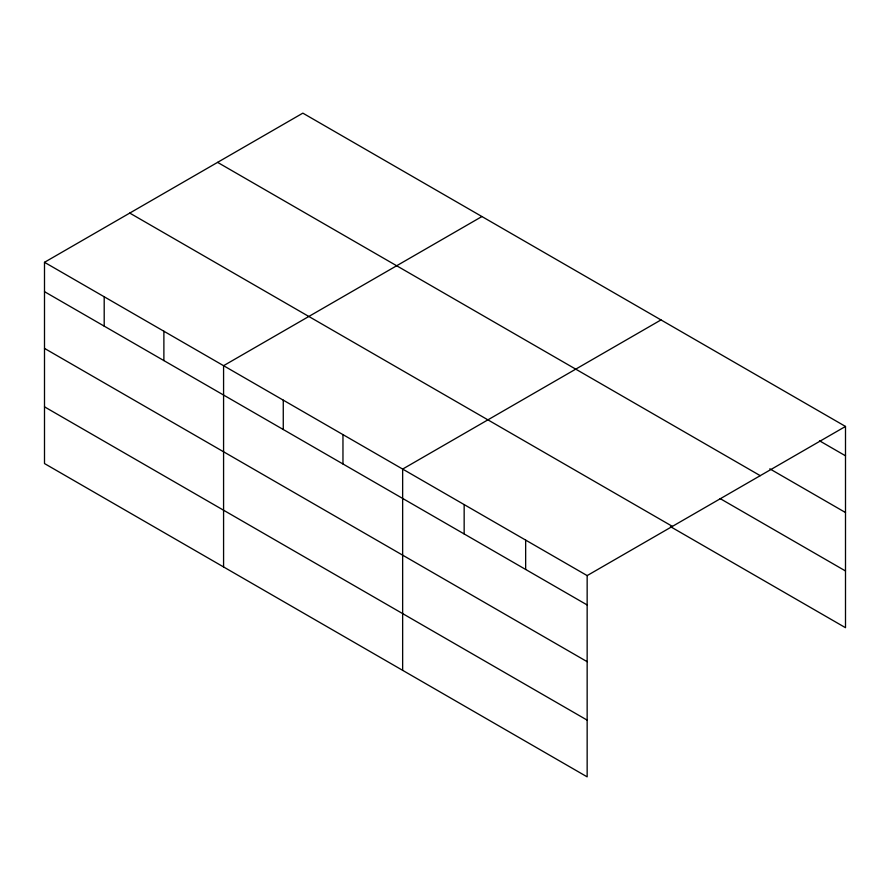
<?xml version="1.0" encoding="UTF-8"?>
<svg xmlns="http://www.w3.org/2000/svg" width="890" height="890" viewBox="0 0 890 890"><rect width="100%" height="100%" fill="white"/><g stroke="black" fill="none" stroke-linecap="round" stroke-linejoin="round"><path stroke-width="1.33" d="M44.5 262.305L587.155 575.596L587.155 776.859L44.5 463.557L44.5 262.305L302.845 113.141L845.5 426.444L845.5 627.695L670.459 526.635M481.924 216.537L223.579 365.69L223.579 566.941M661.003 319.922L402.647 469.075L402.647 670.337M587.155 575.596L845.5 426.444M819.479 440.784L845.5 455.802M769.806 468.83L845.5 512.529M217.594 162.369L760.249 475.672M720.132 498.589L845.5 570.968M129.751 213.077L672.406 526.379M44.5 291.664L587.155 604.955M44.5 348.391L587.155 661.682M44.5 406.83L587.155 720.132M525.656 540.096L525.656 569.455M464.157 504.586L464.157 533.944M342.962 434.62L342.962 463.979M283.265 400.155L283.265 429.514M163.882 331.225L163.882 360.584M104.197 296.759L104.197 326.129"/></g></svg>
